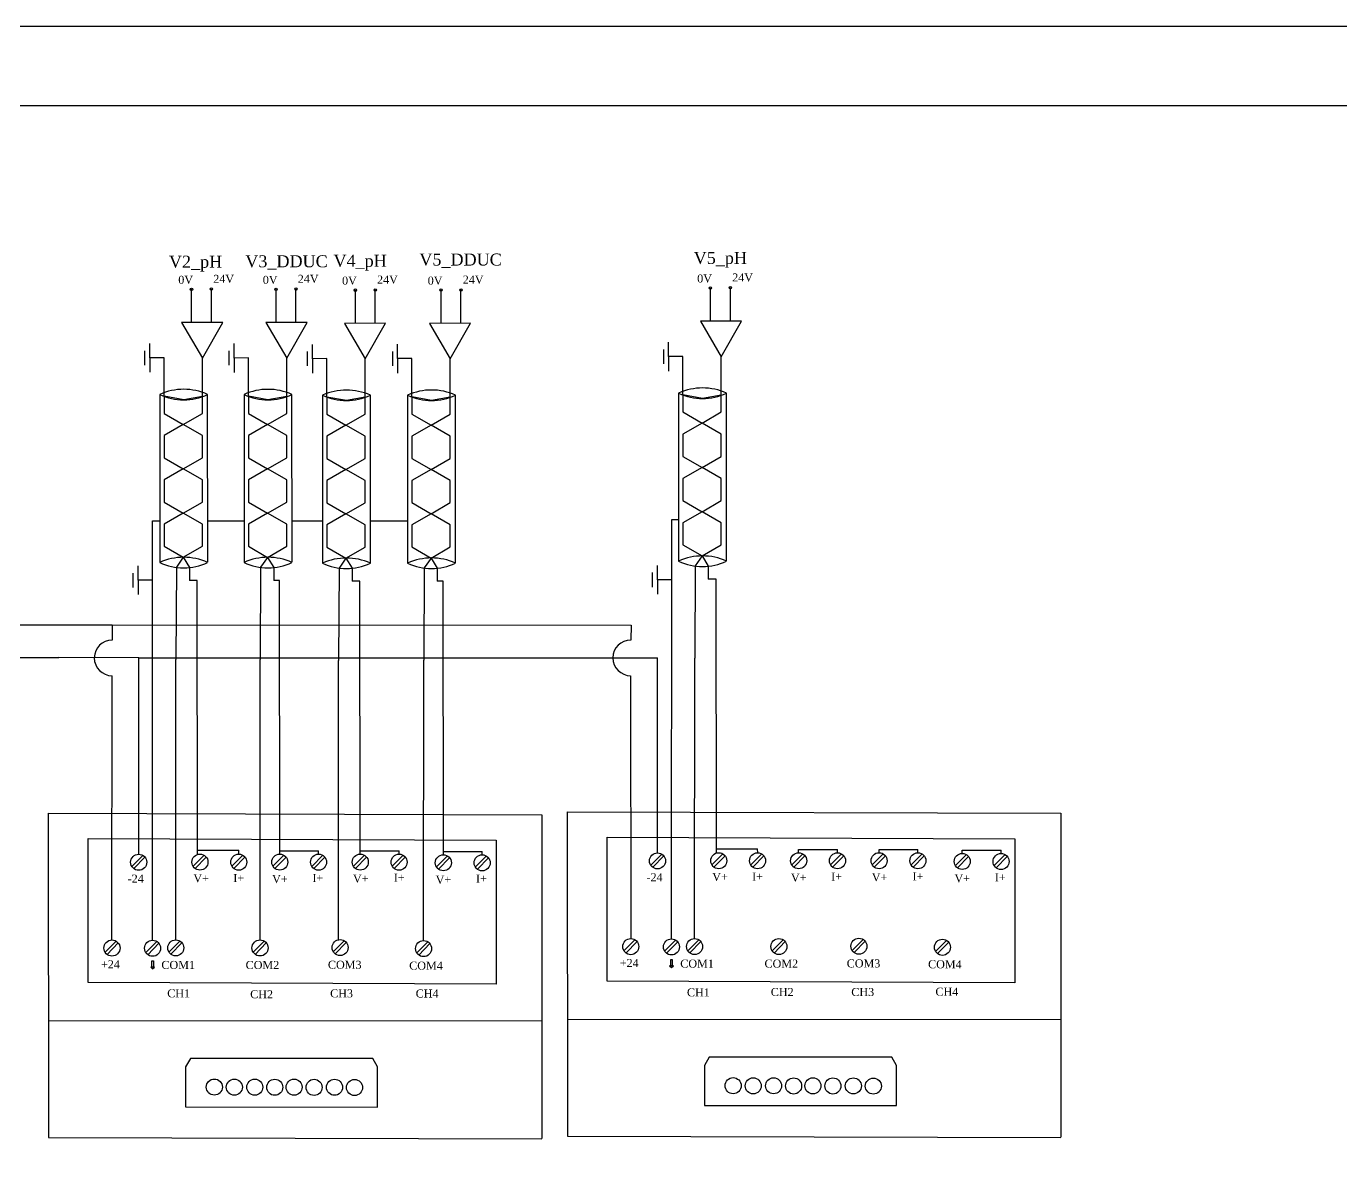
# Model space of a CAD drawing. Header units: millimetres. Extents: x 7014966 to 7187914, y 108642 to 109358.
# Drawn here: x 7015622.4 to 7015841.9, y 109170.1 to 109358.2 of the extents above; entities that cross this region are included whole.
import ezdxf

# ---------------------------------------------------------------- set-up
doc = ezdxf.new("R2010")
doc.units = ezdxf.units.MM
doc.layers.add('Layer1', color=7, linetype='Continuous', lineweight=30)
doc.styles.get("Standard").update_dxf_attribs({"font": 'arial.ttf'})

msp = doc.modelspace()

# ---------------------------------------------------------------- linework, layer by layer
for p, q in [((7015650.03, 109308.78), (7015650.03, 109314.33)), ((7015653.36, 109308.8), (7015653.36, 109314.37)), ((7015664.15, 109308.78), (7015664.15, 109314.32)), ((7015667.47, 109308.79), (7015667.47, 109314.36)), ((7015677.39, 109308.65), (7015677.39, 109314.19)), ((7015680.72, 109308.66), (7015680.72, 109314.23)), ((7015691.69, 109308.65), (7015691.69, 109314.2)), ((7015695.02, 109308.66), (7015695.02, 109314.23)), ((7015736.68, 109309.01), (7015736.68, 109314.55)), ((7015740.01, 109309.02), (7015740.01, 109314.59))]:
    msp.add_line(p, q)
for points in [[(7014965.6, 109358.22), (7016035.89, 109358.22), (7016035.89, 108641.85), (7014965.6, 108641.85)], [(7014978.39, 109345.02), (7016022.96, 109345.02), (7016022.96, 108653.49), (7014978.39, 108653.49)]]:
    msp.add_lwpolyline(points, close=True)
for centre in [(7015650.03, 109314.33), (7015653.36, 109314.37), (7015664.15, 109314.32), (7015667.47, 109314.36), (7015677.39, 109314.19), (7015680.72, 109314.23), (7015691.69, 109314.2), (7015695.02, 109314.23), (7015736.68, 109314.55), (7015740.01, 109314.59)]:
    msp.add_circle(centre, 0.2)
at = {"layer": 'Layer1', "lineweight": 30}
for p, q in [((7015642.19, 109304.08), (7015642.19, 109301.68)), ((7015643.05, 109302.88), (7015643.07, 109305.28)), ((7015656.27, 109304.07), (7015656.27, 109301.67)), ((7015657.13, 109302.87), (7015657.14, 109305.27)), ((7015670.22, 109302.75), (7015670.24, 109305.15)), ((7015684.44, 109302.76), (7015684.45, 109305.16)), ((7015728.83, 109304.3), (7015728.83, 109301.9)), ((7015729.69, 109303.1), (7015729.7, 109305.5)), ((7015645.45, 109302.89), (7015643.05, 109302.88)), ((7015643.05, 109302.88), (7015643.05, 109300.48)), ((7015645.45, 109296.49), (7015645.45, 109302.89)), ((7015651.85, 109296.44), (7015651.85, 109302.84)), ((7015659.53, 109302.88), (7015657.13, 109302.87)), ((7015657.13, 109302.87), (7015657.13, 109300.47)), ((7015659.53, 109296.48), (7015659.53, 109302.88)), ((7015665.93, 109296.43), (7015665.93, 109302.83)), ((7015669.36, 109303.95), (7015669.36, 109301.55)), ((7015672.62, 109302.76), (7015670.22, 109302.75)), ((7015670.22, 109302.75), (7015670.22, 109300.35)), ((7015672.62, 109296.36), (7015672.62, 109302.76)), ((7015679.02, 109296.31), (7015679.02, 109302.71)), ((7015683.58, 109303.96), (7015683.58, 109301.56)), ((7015686.84, 109302.77), (7015684.44, 109302.76)), ((7015684.44, 109302.76), (7015684.44, 109300.36)), ((7015686.84, 109296.37), (7015686.84, 109302.77)), ((7015693.23, 109296.32), (7015693.23, 109302.72)), ((7015732.09, 109303.12), (7015729.69, 109303.1)), ((7015729.69, 109303.1), (7015729.69, 109300.7)), ((7015732.09, 109296.72), (7015732.09, 109303.12)), ((7015738.49, 109296.66), (7015738.49, 109303.06)), ((7015644.74, 109296.79), (7015644.74, 109268.76)), ((7015652.74, 109268.79), (7015652.72, 109296.79)), ((7015658.81, 109296.78), (7015658.81, 109268.75)), ((7015666.81, 109268.78), (7015666.79, 109296.78)), ((7015671.91, 109296.66), (7015671.91, 109268.63)), ((7015679.91, 109268.66), (7015679.89, 109296.66)), ((7015686.12, 109296.67), (7015686.12, 109268.64)), ((7015694.12, 109268.67), (7015694.1, 109296.67)), ((7015731.37, 109297.02), (7015731.37, 109268.98)), ((7015739.37, 109269.02), (7015739.35, 109297.02)), ((7015648.65, 109269.61), (7015647.5, 109267.95)), ((7015648.65, 109269.61), (7015649.68, 109267.92)), ((7015662.73, 109269.6), (7015661.57, 109267.94)), ((7015662.73, 109269.6), (7015663.75, 109267.91)), ((7015675.82, 109269.48), (7015674.67, 109267.82)), ((7015675.82, 109269.48), (7015676.85, 109267.79)), ((7015690.04, 109269.49), (7015688.88, 109267.83)), ((7015690.04, 109269.49), (7015691.06, 109267.8)), ((7015735.29, 109269.84), (7015734.14, 109268.17)), ((7015735.29, 109269.84), (7015736.31, 109268.14)), ((7015640.24, 109266.98), (7015640.24, 109264.58)), ((7015641.1, 109265.78), (7015641.11, 109268.18)), ((7015647.5, 109267.95), (7015647.43, 109252.54)), ((7015649.68, 109267.92), (7015649.68, 109265.76)), ((7015661.57, 109267.94), (7015661.5, 109252.53)), ((7015663.75, 109267.91), (7015663.76, 109265.75)), ((7015674.67, 109267.82), (7015674.6, 109252.41)), ((7015676.85, 109267.79), (7015676.85, 109265.63)), ((7015688.88, 109267.83), (7015688.81, 109252.42)), ((7015691.06, 109267.8), (7015691.07, 109265.64)), ((7015726.97, 109267.05), (7015726.97, 109264.65)), ((7015727.83, 109265.85), (7015727.85, 109268.25)), ((7015734.14, 109268.17), (7015734.06, 109252.77)), ((7015736.31, 109268.14), (7015736.32, 109265.99)), ((7015643.5, 109265.79), (7015641.1, 109265.78)), ((7015641.1, 109265.78), (7015641.1, 109263.38)), ((7015650.99, 109265.76), (7015649.68, 109265.76)), ((7015651.04, 109220.76), (7015650.99, 109265.76)), ((7015664.73, 109265.76), (7015663.76, 109265.75)), ((7015664.77, 109220.63), (7015664.73, 109265.76)), ((7015678.16, 109265.64), (7015676.85, 109265.63)), ((7015678.21, 109220.64), (7015678.16, 109265.64)), ((7015692.03, 109265.64), (7015691.07, 109265.64)), ((7015692.08, 109220.52), (7015692.03, 109265.64)), ((7015730.23, 109265.86), (7015727.83, 109265.85)), ((7015727.83, 109265.85), (7015727.83, 109263.45)), ((7015737.62, 109265.99), (7015736.32, 109265.99)), ((7015737.67, 109220.99), (7015737.62, 109265.99)), ((7015636.78, 109258.32), (7015723.44, 109258.28)), ((7015723.44, 109258.28), (7015723.36, 109255.79)), ((7015641.21, 109252.85), (7015641.21, 109252.85)), ((7015641.21, 109252.85), (7015727.85, 109252.83)), ((7015727.85, 109220.28), (7015727.86, 109252.83)), ((7015636.75, 109205.75), (7015636.76, 109249.85)), ((7015723.35, 109249.84), (7015723.38, 109205.98)), ((7015657.93, 109220.08), (7015657.92, 109220.75)), ((7015671.26, 109220.08), (7015671.25, 109220.62)), ((7015684.69, 109220.08), (7015684.68, 109220.63)), ((7015744.57, 109220.31), (7015744.56, 109220.98)), ((7015757.89, 109220.3), (7015757.89, 109220.85)), ((7015771.32, 109220.31), (7015771.32, 109220.85)), ((7015785.2, 109220.19), (7015785.2, 109220.74)), ((7015641.9, 109219.86), (7015640.07, 109218.03)), ((7015642.25, 109219.56), (7015640.4, 109217.66)), ((7015652.13, 109219.89), (7015650.29, 109218.06)), ((7015652.48, 109219.59), (7015650.63, 109217.69)), ((7015658.61, 109219.89), (7015656.78, 109218.05)), ((7015658.96, 109219.58), (7015657.11, 109217.68)), ((7015665.46, 109219.89), (7015663.63, 109218.05)), ((7015665.82, 109219.58), (7015663.97, 109217.68)), ((7015671.95, 109219.88), (7015670.11, 109218.04)), ((7015672.3, 109219.57), (7015670.45, 109217.67)), ((7015678.9, 109219.9), (7015677.06, 109218.06)), ((7015679.25, 109219.59), (7015677.4, 109217.69)), ((7015685.38, 109219.89), (7015683.55, 109218.05)), ((7015685.73, 109219.58), (7015683.88, 109217.68)), ((7015692.77, 109219.78), (7015690.94, 109217.94)), ((7015693.13, 109219.47), (7015691.27, 109217.57)), ((7015699.26, 109219.77), (7015697.42, 109217.93)), ((7015699.61, 109219.46), (7015697.76, 109217.56)), ((7015698.57, 109219.96), (7015698.56, 109220.51)), ((7015728.54, 109220.09), (7015726.7, 109218.25)), ((7015728.89, 109219.78), (7015727.04, 109217.88)), ((7015738.76, 109220.12), (7015736.93, 109218.28)), ((7015739.12, 109219.81), (7015737.26, 109217.91)), ((7015745.25, 109220.11), (7015743.41, 109218.27)), ((7015745.6, 109219.81), (7015743.75, 109217.9)), ((7015752.1, 109220.12), (7015750.27, 109218.28)), ((7015752.45, 109219.81), (7015750.6, 109217.91)), ((7015758.58, 109220.11), (7015756.75, 109218.27)), ((7015758.93, 109219.8), (7015757.08, 109217.9)), ((7015765.53, 109220.12), (7015763.7, 109218.29)), ((7015765.89, 109219.82), (7015764.03, 109217.92)), ((7015772.02, 109220.12), (7015770.18, 109218.28)), ((7015772.37, 109219.81), (7015770.52, 109217.91)), ((7015779.41, 109220.01), (7015777.58, 109218.17)), ((7015779.76, 109219.7), (7015777.91, 109217.8)), ((7015785.89, 109220), (7015784.06, 109218.16)), ((7015786.24, 109219.69), (7015784.39, 109217.79)), ((7015637.44, 109205.56), (7015635.6, 109203.72)), ((7015644.22, 109205.51), (7015642.39, 109203.67)), ((7015648.09, 109205.57), (7015646.25, 109203.73)), ((7015648.44, 109205.26), (7015646.59, 109203.36)), ((7015662.16, 109205.56), (7015660.33, 109203.72)), ((7015662.51, 109205.26), (7015660.66, 109203.35)), ((7015675.53, 109205.63), (7015673.69, 109203.79)), ((7015675.88, 109205.32), (7015674.03, 109203.42)), ((7015689.47, 109205.45), (7015687.64, 109203.61)), ((7015724.07, 109205.78), (7015722.24, 109203.94)), ((7015724.43, 109205.48), (7015722.57, 109203.57)), ((7015730.86, 109205.74), (7015729.03, 109203.9)), ((7015731.21, 109205.43), (7015729.36, 109203.53)), ((7015734.72, 109205.8), (7015732.89, 109203.96)), ((7015735.08, 109205.49), (7015733.22, 109203.59)), ((7015748.8, 109205.79), (7015746.97, 109203.95)), ((7015749.15, 109205.48), (7015747.3, 109203.58)), ((7015762.16, 109205.86), (7015760.33, 109204.02)), ((7015762.52, 109205.55), (7015760.66, 109203.65)), ((7015776.11, 109205.68), (7015774.27, 109203.84)), ((7015776.46, 109205.37), (7015774.61, 109203.47)), ((7015637.79, 109205.25), (7015635.94, 109203.35)), ((7015644.57, 109205.2), (7015642.72, 109203.3)), ((7015689.82, 109205.14), (7015687.97, 109203.24))]:
    msp.add_line(p, q, dxfattribs=at)
for points in [[(7015651.85, 109302.84), (7015655.26, 109308.81), (7015648.38, 109308.77)], [(7015665.93, 109302.83), (7015669.33, 109308.8), (7015662.45, 109308.77)], [(7015679.02, 109302.71), (7015682.43, 109308.68), (7015675.55, 109308.65)], [(7015693.23, 109302.72), (7015696.64, 109308.69), (7015689.76, 109308.65)], [(7015738.49, 109303.06), (7015741.89, 109309.04), (7015735.02, 109309)], [(7015648.73, 109295.9), (7015645.45, 109296.49), (7015645.45, 109293.63), (7015648.65, 109291.78), (7015651.85, 109293.63), (7015651.85, 109296.44)], [(7015662.8, 109295.9), (7015659.53, 109296.48), (7015659.53, 109293.63), (7015662.73, 109291.78), (7015665.93, 109293.63), (7015665.93, 109296.43)], [(7015675.9, 109295.78), (7015672.62, 109296.36), (7015672.62, 109293.51), (7015675.82, 109291.66), (7015679.02, 109293.51), (7015679.02, 109296.31)], [(7015690.11, 109295.78), (7015686.84, 109296.37), (7015686.84, 109293.51), (7015690.04, 109291.67), (7015693.23, 109293.51), (7015693.23, 109296.32)], [(7015735.36, 109296.13), (7015732.09, 109296.72), (7015732.09, 109293.86), (7015735.29, 109292.01), (7015738.49, 109293.86), (7015738.49, 109296.66)], [(7015648.65, 109291.77), (7015645.46, 109289.92), (7015645.46, 109286.23), (7015648.65, 109284.38), (7015651.85, 109286.23), (7015651.85, 109289.92)], [(7015662.73, 109291.76), (7015659.53, 109289.92), (7015659.53, 109286.22), (7015662.73, 109284.38), (7015665.93, 109286.22), (7015665.93, 109289.92)], [(7015675.82, 109291.64), (7015672.63, 109289.8), (7015672.63, 109286.1), (7015675.82, 109284.26), (7015679.02, 109286.1), (7015679.02, 109289.8)], [(7015690.04, 109291.65), (7015686.84, 109289.81), (7015686.84, 109286.11), (7015690.04, 109284.27), (7015693.24, 109286.11), (7015693.24, 109289.81)], [(7015735.29, 109292), (7015732.09, 109290.15), (7015732.09, 109286.46), (7015735.29, 109284.61), (7015738.49, 109286.46), (7015738.49, 109290.15)], [(7015648.65, 109284.38), (7015645.46, 109282.54), (7015645.46, 109278.84), (7015648.65, 109277), (7015651.85, 109278.84), (7015651.85, 109282.54)], [(7015662.73, 109284.38), (7015659.53, 109282.53), (7015659.53, 109278.84), (7015662.73, 109276.99), (7015665.93, 109278.84), (7015665.93, 109282.53)], [(7015690.04, 109284.27), (7015686.84, 109282.42), (7015686.84, 109278.73), (7015690.04, 109276.88), (7015693.24, 109278.73), (7015693.24, 109282.42)], [(7015735.29, 109284.61), (7015732.09, 109282.76), (7015732.09, 109279.07), (7015735.29, 109277.22), (7015738.49, 109279.07), (7015738.49, 109282.76)], [(7015675.82, 109284.26), (7015672.63, 109282.41), (7015672.63, 109278.72), (7015675.82, 109276.87), (7015679.02, 109278.72), (7015679.02, 109282.41)], [(7015648.65, 109277), (7015645.46, 109275.15), (7015645.46, 109271.46), (7015648.65, 109269.61), (7015651.85, 109271.46), (7015651.85, 109275.15)], [(7015662.73, 109276.99), (7015659.53, 109275.14), (7015659.53, 109271.45), (7015662.73, 109269.6), (7015665.93, 109271.45), (7015665.93, 109275.14)], [(7015675.82, 109276.87), (7015672.63, 109275.02), (7015672.63, 109271.33), (7015675.82, 109269.48), (7015679.02, 109271.33), (7015679.02, 109275.02)], [(7015690.04, 109276.88), (7015686.84, 109275.03), (7015686.84, 109271.34), (7015690.04, 109269.49), (7015693.24, 109271.34), (7015693.24, 109275.03)], [(7015735.29, 109277.22), (7015732.09, 109275.38), (7015732.09, 109271.68), (7015735.29, 109269.84), (7015738.49, 109271.68), (7015738.49, 109275.38)], [(7015719.42, 109222.91), (7015787.52, 109222.65), (7015787.52, 109198.62), (7015719.42, 109198.88)], [(7015632.79, 109222.69), (7015700.88, 109222.43), (7015700.88, 109198.39), (7015632.79, 109198.65)], [(7015643.41, 109202.28), (7015643.67, 109202.28), (7015643.67, 109201.23), (7015643.41, 109201.23)], [(7015730.04, 109202.51), (7015730.3, 109202.51), (7015730.3, 109201.45), (7015730.04, 109201.45)]]:
    msp.add_lwpolyline(points, close=True, dxfattribs=at)
for points in [[(7015643.53, 109205.7), (7015643.5, 109275.7), (7015644.74, 109275.7)], [(7015652.73, 109275.7), (7015658.81, 109275.7)], [(7015666.81, 109275.71), (7015671.91, 109275.71)], [(7015679.9, 109275.72), (7015686.12, 109275.72)], [(7015730.17, 109205.93), (7015730.25, 109275.93), (7015731.37, 109275.93)], [(7015490.66, 109209.59), (7015490.66, 109258.37), (7015632.1, 109258.34)], [(7015632.1, 109258.34), (7015636.78, 109258.32), (7015636.78, 109255.79)], [(7015494.21, 109239.52), (7015494.23, 109252.89), (7015627.88, 109252.88)], [(7015641.21, 109220.06), (7015641.21, 109252.85), (7015627.88, 109252.88)], [(7015647.4, 109205.76), (7015647.43, 109252.54), (7015647.43, 109252.54), (7015647.43, 109252.54)], [(7015661.47, 109205.76), (7015661.5, 109252.53), (7015661.5, 109252.53), (7015661.5, 109252.53)], [(7015674.57, 109205.64), (7015674.6, 109252.41), (7015674.6, 109252.41), (7015674.6, 109252.41)], [(7015688.78, 109205.64), (7015688.81, 109252.42), (7015688.81, 109252.42), (7015688.81, 109252.42)], [(7015734.03, 109205.99), (7015734.06, 109252.77), (7015734.06, 109252.77), (7015734.06, 109252.77)], [(7015626.1, 109226.9), (7015626.16, 109172.8), (7015708.55, 109172.57)], [(7015626.1, 109226.9), (7015708.52, 109226.66), (7015708.55, 109172.6)], [(7015712.74, 109227.13), (7015712.8, 109173.02), (7015795.19, 109172.8)], [(7015712.74, 109227.13), (7015795.16, 109226.89), (7015795.19, 109172.83)], [(7015651.04, 109220.03), (7015651.04, 109220.76), (7015657.92, 109220.75)], [(7015664.77, 109220.08), (7015664.77, 109220.63), (7015671.25, 109220.62)], [(7015678.21, 109220.09), (7015678.21, 109220.64), (7015684.68, 109220.63)], [(7015737.67, 109220.44), (7015737.67, 109220.99), (7015744.15, 109220.98)], [(7015737.68, 109220.25), (7015737.67, 109220.99), (7015744.56, 109220.98)], [(7015751.41, 109220.31), (7015751.41, 109220.86), (7015757.89, 109220.85)], [(7015764.84, 109220.32), (7015764.84, 109220.86), (7015771.32, 109220.85)], [(7015778.72, 109220.2), (7015778.72, 109220.75), (7015785.2, 109220.74)], [(7015692.08, 109219.97), (7015692.08, 109220.52), (7015698.56, 109220.51)], [(7015643.41, 109201.23), (7015643.21, 109201.23), (7015643.53, 109200.94), (7015643.87, 109201.23), (7015643.67, 109201.23)], [(7015730.04, 109201.45), (7015729.84, 109201.45), (7015730.17, 109201.17), (7015730.51, 109201.45), (7015730.3, 109201.45)], [(7015626.14, 109192.26), (7015708.54, 109192.3)], [(7015712.78, 109192.49), (7015795.18, 109192.53)], [(7015649.03, 109184.6), (7015649.03, 109177.92), (7015681.11, 109177.88), (7015681.11, 109184.56), (7015680.31, 109185.96), (7015649.84, 109185.97), (7015649.03, 109184.6)], [(7015735.67, 109184.83), (7015735.67, 109178.15), (7015767.74, 109178.11), (7015767.74, 109184.79), (7015766.95, 109186.18), (7015736.48, 109186.2), (7015735.67, 109184.83)]]:
    msp.add_lwpolyline(points, dxfattribs=at)
for centre in [(7015641.21, 109218.72), (7015651.44, 109218.75), (7015657.92, 109218.74), (7015664.77, 109218.75), (7015671.25, 109218.74), (7015678.21, 109218.75), (7015684.69, 109218.74), (7015692.08, 109218.64), (7015698.56, 109218.63), (7015727.84, 109218.95), (7015738.07, 109218.98), (7015744.55, 109218.97), (7015751.41, 109218.97), (7015757.89, 109218.97), (7015764.84, 109218.98), (7015771.32, 109218.97), (7015778.72, 109218.86), (7015785.2, 109218.85), (7015636.75, 109204.41), (7015643.53, 109204.37), (7015647.4, 109204.43), (7015661.47, 109204.42), (7015674.84, 109204.49), (7015688.78, 109204.31), (7015723.38, 109204.64), (7015730.17, 109204.59), (7015734.03, 109204.65), (7015748.11, 109204.65), (7015761.47, 109204.71), (7015775.42, 109204.53), (7015653.84, 109181.21), (7015657.18, 109181.19), (7015660.59, 109181.19), (7015663.93, 109181.17), (7015667.16, 109181.19), (7015670.5, 109181.16), (7015673.91, 109181.17), (7015677.25, 109181.14), (7015740.47, 109181.44), (7015743.82, 109181.41), (7015747.22, 109181.42), (7015750.57, 109181.39), (7015753.79, 109181.41), (7015757.13, 109181.39), (7015760.54, 109181.4), (7015763.88, 109181.37)]:
    msp.add_circle(centre, 1.34, dxfattribs=at)
for centre, radius, start, end in [((7015648.73, 109287.92), 9.73, 65.7913, 114.2117), ((7015662.8, 109287.91), 9.73, 65.7913, 114.2117), ((7015675.9, 109287.79), 9.73, 65.7913, 114.2117), ((7015690.11, 109287.8), 9.73, 65.7913, 114.2117), ((7015735.36, 109288.14), 9.73, 65.7913, 114.2117), ((7015648.73, 109305.32), 9.42, 244.9334, 295.0666), ((7015662.8, 109305.31), 9.42, 244.9334, 295.0666), ((7015675.9, 109305.19), 9.42, 244.9334, 295.0666), ((7015690.11, 109305.2), 9.42, 244.9334, 295.0666), ((7015735.36, 109305.54), 9.42, 244.9334, 295.0666), ((7015648.72, 109259.88), 9.73, 65.7913, 114.2117), ((7015662.8, 109259.88), 9.73, 65.7913, 114.2117), ((7015675.9, 109259.76), 9.73, 65.7913, 114.2117), ((7015690.11, 109259.77), 9.73, 65.7913, 114.2117), ((7015735.36, 109260.11), 9.73, 65.7913, 114.2117), ((7015735.36, 109277.51), 9.42, 244.9334, 295.0666), ((7015648.72, 109277.28), 9.42, 244.9334, 295.0666), ((7015662.8, 109277.28), 9.42, 244.9334, 295.0666), ((7015675.9, 109277.16), 9.42, 244.9334, 295.0666), ((7015690.11, 109277.17), 9.42, 244.9334, 295.0666), ((7015636.77, 109252.82), 2.97, 89.789, 269.789), ((7015723.36, 109252.82), 2.97, 89.789, 269.789)]:
    msp.add_arc(centre, radius, start, end, dxfattribs=at)

# ---------------------------------------------------------------- texts
at = {"layer": 'Layer1', "lineweight": 30, "attachment_point": 1}
for s, width, heights, insert, char_height in [('{\\fTimes New Roman|b0|i0|c0|p18;V2_pH}', 11.615, [3.43], (7015646.26, 109319.94), 2), ('{\\fTimes New Roman|b0|i0|c0|p18;V3_DDUC}', 13.1377, [3.43], (7015659.01, 109320.01), 2), ('{\\fTimes New Roman|b0|i0|c0|p18;V4_pH}', 11.615, [3.43], (7015673.74, 109320.09), 2), ('{\\fTimes New Roman|b0|i0|c0|p18;V5_DDUC}', 11.615, [3.43], (7015688.07, 109320.3), 2), ('{\\fTimes New Roman|b0|i0|c0|p18;V5_pH}', 11.615, [3.43], (7015733.88, 109320.57), 2), ('{\\fTimes New Roman|b0|i0|c0|p18;0V}', 2.4385, [0], (7015647.82, 109316.59), 1.3365), ('{\\fTimes New Roman|b0|i0|c0|p18;24V}', 2.8014, [0], (7015653.66, 109316.75), 1.3365), ('{\\fTimes New Roman|b0|i0|c0|p18;0V}', 2.4385, [0], (7015661.93, 109316.58), 1.3365), ('{\\fTimes New Roman|b0|i0|c0|p18;24V}', 2.8014, [0], (7015667.77, 109316.75), 1.3365), ('{\\fTimes New Roman|b0|i0|c0|p18;0V}', 2.4385, [0], (7015675.17, 109316.45), 1.3365), ('{\\fTimes New Roman|b0|i0|c0|p18;24V}', 2.8014, [0], (7015681.01, 109316.62), 1.3365), ('{\\fTimes New Roman|b0|i0|c0|p18;0V}', 2.4385, [0], (7015689.47, 109316.45), 1.3365), ('{\\fTimes New Roman|b0|i0|c0|p18;24V}', 2.8014, [0], (7015695.32, 109316.62), 1.3365), ('{\\fTimes New Roman|b0|i0|c0|p18;0V}', 2.4385, [0], (7015734.47, 109316.81), 1.3365), ('{\\fTimes New Roman|b0|i0|c0|p18;24V}', 2.8014, [0], (7015740.31, 109316.98), 1.3365), ('{\\fTimes New Roman|b0|i0|c0|p18;-24}', 26.9468, [0], (7015639.37, 109216.66), 1.3365), ('{\\fTimes New Roman|b0|i0|c0|p18;V+}', 26.9468, [0], (7015650.34, 109216.72), 1.3365), ('{\\fTimes New Roman|b0|i0|c0|p18;I+}', 2.6275, [0], (7015657.02, 109216.75), 1.3365), ('{\\fTimes New Roman|b0|i0|c0|p18;V+}', 26.9468, [0], (7015663.49, 109216.59), 1.3365), ('{\\fTimes New Roman|b0|i0|c0|p18;I+}', 2.0672, [0], (7015670.22, 109216.77), 1.3365), ('{\\fTimes New Roman|b0|i0|c0|p18;V+}', 26.9468, [0], (7015676.99, 109216.66), 1.3365), ('{\\fTimes New Roman|b0|i0|c0|p18;I+}', 2.3821, [0], (7015683.8, 109216.81), 1.3365), ('{\\fTimes New Roman|b0|i0|c0|p18;V+}', 26.9468, [0], (7015690.8, 109216.48), 1.3365), ('{\\fTimes New Roman|b0|i0|c0|p18;I+}', 3.2764, [0], (7015697.53, 109216.66), 1.3365), ('{\\fTimes New Roman|b0|i0|c0|p18;-24}', 26.9468, [0], (7015726, 109216.89), 1.3365), ('{\\fTimes New Roman|b0|i0|c0|p18;V+}', 26.9468, [0], (7015736.98, 109216.95), 1.3365), ('{\\fTimes New Roman|b0|i0|c0|p18;I+}', 2.6275, [0], (7015743.65, 109216.98), 1.3365), ('{\\fTimes New Roman|b0|i0|c0|p18;V+}', 26.9468, [0], (7015750.12, 109216.82), 1.3365), ('{\\fTimes New Roman|b0|i0|c0|p18;I+}', 2.0672, [0], (7015756.85, 109217), 1.3365), ('{\\fTimes New Roman|b0|i0|c0|p18;V+}', 26.9468, [0], (7015763.62, 109216.89), 1.3365), ('{\\fTimes New Roman|b0|i0|c0|p18;I+}', 2.3821, [0], (7015770.43, 109217.04), 1.3365), ('{\\fTimes New Roman|b0|i0|c0|p18;V+}', 26.9468, [0], (7015777.43, 109216.71), 1.3365), ('{\\fTimes New Roman|b0|i0|c0|p18;I+}', 3.2764, [0], (7015784.16, 109216.89), 1.3365), ('{\\fTimes New Roman|b0|i0|c0|p18;+24}', 26.9468, [0], (7015634.91, 109202.35), 1.3365), ('{\\fTimes New Roman|b0|i0|c0|p18;COM1}', 6.485, [0], (7015645, 109202.26), 1.3365), ('{\\fTimes New Roman|b0|i0|c0|p18;COM2}', 6.0114, [0], (7015659.07, 109202.25), 1.3365), ('{\\fTimes New Roman|b0|i0|c0|p18;COM3}', 5.6167, [0], (7015672.81, 109202.29), 1.3365), ('{\\fTimes New Roman|b0|i0|c0|p18;COM4}', 6.8796, [0], (7015686.38, 109202.14), 1.3365), ('{\\fTimes New Roman|b0|i0|c0|p18;+24}', 26.9468, [0], (7015721.54, 109202.58), 1.3365), ('{\\fTimes New Roman|b0|i0|c0|p18;COM1}', 6.485, [0], (7015731.64, 109202.48), 1.3365), ('{\\fTimes New Roman|b0|i0|c0|p18;COM2}', 6.0114, [0], (7015745.71, 109202.48), 1.3365), ('{\\fTimes New Roman|b0|i0|c0|p18;COM3}', 5.6167, [0], (7015759.44, 109202.51), 1.3365), ('{\\fTimes New Roman|b0|i0|c0|p18;COM4}', 6.8796, [0], (7015773.02, 109202.37), 1.3365), ('{\\fTimes New Roman|b0|i0|c0|p18;CH1}', 32.5622, [0], (7015645.98, 109197.52), 1.3365), ('{\\fTimes New Roman|b0|i0|c0|p18;CH2}', 32.5622, [0], (7015659.83, 109197.37), 1.3365), ('{\\fTimes New Roman|b0|i0|c0|p18;CH3}', 32.5622, [0], (7015673.18, 109197.51), 1.3365), ('{\\fTimes New Roman|b0|i0|c0|p18;CH4}', 32.5622, [0], (7015687.47, 109197.49), 1.3365), ('{\\fTimes New Roman|b0|i0|c0|p18;CH1}', 5.4265, [0], (7015732.76, 109197.68), 1.3365), ('{\\fTimes New Roman|b0|i0|c0|p18;CH2}', 32.5622, [0], (7015746.76, 109197.74), 1.3365), ('{\\fTimes New Roman|b0|i0|c0|p18;CH3}', 32.5622, [0], (7015760.2, 109197.74), 1.3365), ('{\\fTimes New Roman|b0|i0|c0|p18;CH4}', 32.5622, [0], (7015774.25, 109197.79), 1.3365)]:
    msp.add_mtext_dynamic_manual_height_columns(s, width=width, gutter_width=12.5, heights=heights, dxfattribs=dict(at, insert=insert, char_height=char_height))

doc.saveas('drawing.dxf')
